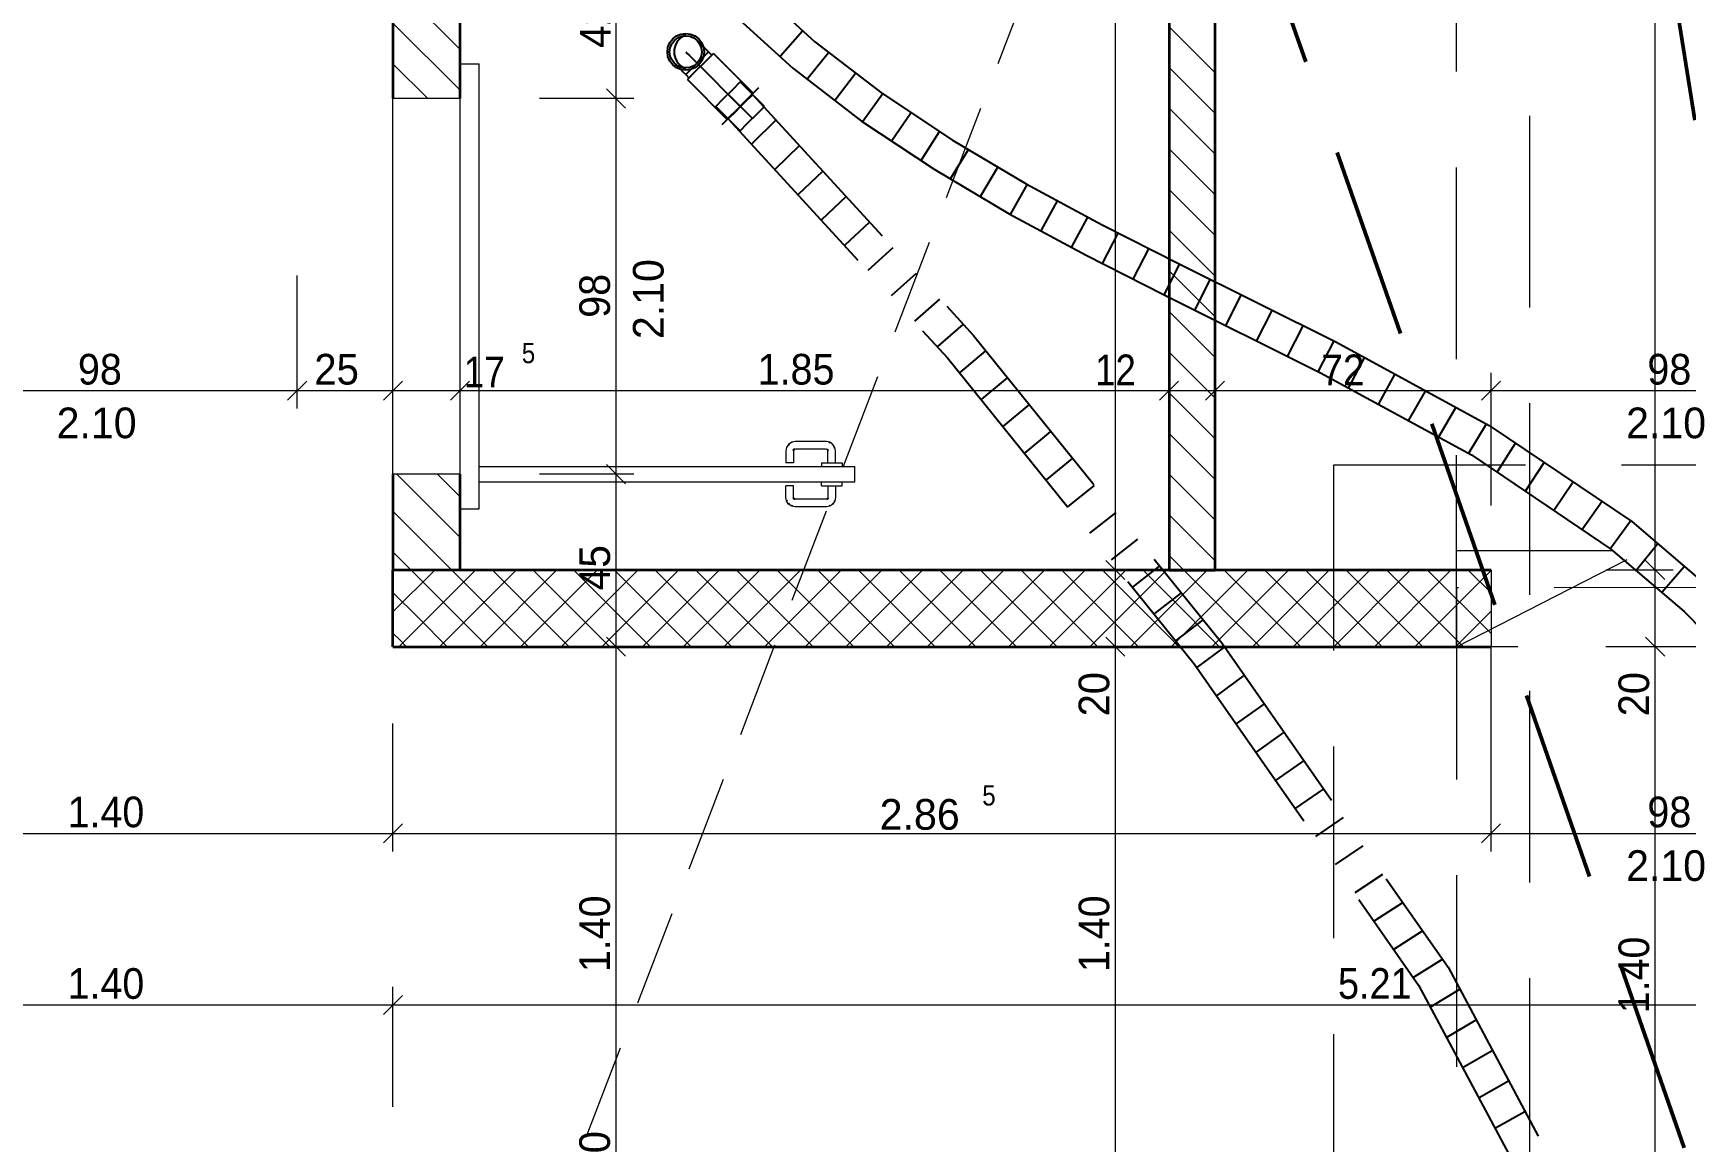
# Model space of a CAD drawing. Header units: millimetres. Extents: x -3497 to 2618, y -1809 to 2456.
# Drawn here: x -2502 to -2070.8, y 1509.8 to 1799 of the extents above; entities that cross this region are included whole.
import ezdxf
from ezdxf.enums import TextEntityAlignment as Align

# ---------------------------------------------------------------- set-up
doc = ezdxf.new("R2010")
doc.units = ezdxf.units.MM
doc.header["$LTSCALE"] = 100
for name, pattern in [('DASHED', [0.75, 0.5, -0.25]), ('HIDDEN', [0.375, 0.25, -0.125]), ('HIDDENX2', [0.75, 0.5, -0.25])]:
    doc.linetypes.add(name, pattern=pattern)
for name, color, linetype, true_color in [('10-0.05 Solid', 1, 'Continuous', 0xff0000), ('10-0.13 Solid', 7, 'Continuous', 0x000000), ('10-0.18 Solid', 9, 'Continuous', 0x808080), ('10-0.18 Strichlinie', 7, 'Continuous', 0x00c0ff), ('20-(100) Aussenwände', 7, 'Continuous', 0xc0c0c0), ('20-Beton', 9, 'Continuous', 0x808080), ('30-Text', 7, 'Continuous', 0xff8000), ('30-Text 6', 3, 'Continuous', 0x00ff00), ('50-Sanitärapparate', 6, 'Continuous', 0xff00ff), ('50-Türen&Fenster', 9, 'Continuous', 0x808080)]:
    doc.layers.add(name, color=color, linetype=linetype, true_color=true_color)
doc.styles.add('Arial', font='arial.ttf')

# ---------------------------------------------------------------- blocks, each defined once
blk = doc.blocks.new('*X437')
at = {"layer": '10-0.05 Solid', "color": 18, "linetype": 'Continuous', "lineweight": 13, "true_color": 0x000000}
for p, q in [((-2405.16, 2127.48), (-2390.63, 2112.95)), ((-2394.55, 2127.48), (-2390.63, 2123.55)), ((-2408.13, 2119.84), (-2390.63, 2102.34)), ((-2408.13, 2109.23), (-2390.63, 2091.73)), ((-2408.13, 2098.63), (-2390.63, 2081.13)), ((-2408.13, 2088.02), (-2390.63, 2070.52)), ((-2408.13, 2077.41), (-2390.63, 2059.91)), ((-2408.13, 2066.81), (-2390.63, 2049.31)), ((-2408.13, 2056.2), (-2390.63, 2038.7)), ((-2408.13, 2045.59), (-2390.63, 2028.09)), ((-2408.13, 2034.99), (-2390.63, 2017.49)), ((-2408.13, 2024.38), (-2390.63, 2006.88)), ((-2408.13, 2013.77), (-2390.63, 1996.27)), ((-2408.13, 2003.17), (-2390.63, 1985.67)), ((-2408.13, 1992.56), (-2390.63, 1975.06)), ((-2408.13, 1981.95), (-2390.63, 1964.45)), ((-2408.13, 1971.35), (-2390.63, 1953.85)), ((-2408.13, 1960.74), (-2390.63, 1943.24)), ((-2408.13, 1950.13), (-2390.63, 1932.63)), ((-2408.13, 1939.53), (-2390.63, 1922.03)), ((-2408.13, 1928.92), (-2390.63, 1911.42)), ((-2408.13, 1918.31), (-2390.63, 1900.81)), ((-2408.13, 1907.71), (-2390.63, 1890.21)), ((-2408.13, 1897.1), (-2390.63, 1879.6)), ((-2408.13, 1886.5), (-2390.63, 1869)), ((-2408.13, 1875.89), (-2390.63, 1858.39)), ((-2408.13, 1865.28), (-2390.63, 1847.78)), ((-2408.13, 1854.68), (-2390.63, 1837.18)), ((-2408.13, 1844.07), (-2390.63, 1826.57)), ((-2408.13, 1833.46), (-2390.63, 1815.96)), ((-2408.13, 1822.86), (-2390.63, 1805.36)), ((-2408.13, 1812.25), (-2390.63, 1794.75)), ((-2408.13, 1801.64), (-2390.63, 1784.14)), ((-2408.13, 1791.04), (-2399.07, 1781.98))]:
    blk.add_line(p, q, dxfattribs=at)
blk = doc.blocks.new('*X438')
at = {"layer": '10-0.05 Solid', "color": 18, "linetype": 'Continuous', "lineweight": 13, "true_color": 0x000000}
for p, q in [((-2407.13, 1683.98), (-2390.63, 1667.47)), ((-2396.53, 1683.98), (-2390.63, 1678.08)), ((-2408.13, 1674.36), (-2392.74, 1658.98)), ((-2408.13, 1663.76), (-2403.35, 1658.98))]:
    blk.add_line(p, q, dxfattribs=at)
blk = doc.blocks.new('*X439')
at = {"layer": '10-0.05 Solid', "color": 18, "linetype": 'Continuous', "lineweight": 13, "true_color": 0x000000}
for p, q in [((-2205.63, 1800.67), (-2193.63, 1788.67)), ((-2205.63, 1790.06), (-2193.63, 1778.06)), ((-2205.63, 1779.45), (-2193.63, 1767.45)), ((-2205.63, 1768.85), (-2193.63, 1756.85)), ((-2205.63, 1758.24), (-2193.63, 1746.24)), ((-2205.63, 1747.63), (-2193.63, 1735.63)), ((-2205.63, 1737.03), (-2193.63, 1725.03)), ((-2205.63, 1726.42), (-2193.63, 1714.42)), ((-2205.63, 1715.81), (-2193.63, 1703.81)), ((-2205.63, 1705.21), (-2193.63, 1693.21)), ((-2205.63, 1694.6), (-2193.63, 1682.6)), ((-2205.63, 1684), (-2193.63, 1672)), ((-2205.63, 1673.39), (-2193.63, 1661.39)), ((-2205.63, 1662.78), (-2201.82, 1658.98))]:
    blk.add_line(p, q, dxfattribs=at)
blk = doc.blocks.new('*X467')
at = {"layer": '10-0.05 Solid', "color": 18, "linetype": 'Continuous', "lineweight": 13, "true_color": 0x000000}
for p, q in [((-2408.13, 1648.09), (-2397.24, 1658.98)), ((-2408.13, 1658.69), (-2407.84, 1658.98)), ((-2396.56, 1652.19), (-2403.35, 1658.98)), ((-2391.61, 1657.85), (-2392.74, 1658.98)), ((-2401.51, 1646.54), (-2408.13, 1653.15)), ((-2406.46, 1640.88), (-2408.13, 1642.54))]:
    blk.add_line(p, q, dxfattribs=at)
blk = doc.blocks.new('*X468')
at = {"layer": '10-0.05 Solid', "color": 18, "linetype": 'Continuous', "lineweight": 13, "true_color": 0x000000}
for p, q in [((-2406.63, 1638.98), (-2386.63, 1658.98)), ((-2396.02, 1638.98), (-2376.02, 1658.98)), ((-2372.74, 1638.98), (-2391.61, 1657.85)), ((-2385.42, 1638.98), (-2365.42, 1658.98)), ((-2362.13, 1638.98), (-2382.13, 1658.98)), ((-2374.81, 1638.98), (-2354.81, 1658.98)), ((-2351.53, 1638.98), (-2371.53, 1658.98)), ((-2364.21, 1638.98), (-2344.21, 1658.98)), ((-2340.92, 1638.98), (-2360.92, 1658.98)), ((-2353.6, 1638.98), (-2333.6, 1658.98)), ((-2330.32, 1638.98), (-2350.32, 1658.98)), ((-2342.99, 1638.98), (-2322.99, 1658.98)), ((-2319.71, 1638.98), (-2339.71, 1658.98)), ((-2332.39, 1638.98), (-2312.39, 1658.98)), ((-2309.1, 1638.98), (-2329.1, 1658.98)), ((-2321.78, 1638.98), (-2301.78, 1658.98)), ((-2298.5, 1638.98), (-2318.5, 1658.98)), ((-2311.17, 1638.98), (-2291.17, 1658.98)), ((-2287.89, 1638.98), (-2307.89, 1658.98)), ((-2300.57, 1638.98), (-2280.57, 1658.98)), ((-2277.28, 1638.98), (-2297.28, 1658.98)), ((-2289.96, 1638.98), (-2269.96, 1658.98)), ((-2266.68, 1638.98), (-2286.68, 1658.98)), ((-2279.35, 1638.98), (-2259.35, 1658.98)), ((-2256.07, 1638.98), (-2276.07, 1658.98)), ((-2268.75, 1638.98), (-2248.75, 1658.98)), ((-2245.46, 1638.98), (-2265.46, 1658.98)), ((-2258.14, 1638.98), (-2238.14, 1658.98)), ((-2234.86, 1638.98), (-2254.86, 1658.98)), ((-2247.53, 1638.98), (-2227.53, 1658.98)), ((-2224.25, 1638.98), (-2244.25, 1658.98)), ((-2236.93, 1638.98), (-2216.93, 1658.98)), ((-2213.64, 1638.98), (-2233.64, 1658.98)), ((-2226.32, 1638.98), (-2206.32, 1658.98)), ((-2205.63, 1641.57), (-2223.04, 1658.98)), ((-2205.63, 1652.18), (-2212.43, 1658.98)), ((-2383.35, 1638.98), (-2396.56, 1652.19)), ((-2215.71, 1638.98), (-2205.63, 1649.06)), ((-2393.95, 1638.98), (-2401.51, 1646.54)), ((-2404.56, 1638.98), (-2406.46, 1640.88))]:
    blk.add_line(p, q, dxfattribs=at)
blk = doc.blocks.new('*X531')
at = {"layer": '10-0.05 Solid', "color": 18, "linetype": 'Continuous', "lineweight": 13, "true_color": 0x000000}
for p, q in [((-2205.63, 1649.06), (-2195.71, 1658.98)), ((-2205.11, 1638.98), (-2185.11, 1658.98)), ((-2181.82, 1638.98), (-2201.82, 1658.98)), ((-2194.5, 1638.98), (-2174.5, 1658.98)), ((-2171.22, 1638.98), (-2191.22, 1658.98)), ((-2183.89, 1638.98), (-2163.89, 1658.98)), ((-2160.61, 1638.98), (-2180.61, 1658.98)), ((-2173.29, 1638.98), (-2153.29, 1658.98)), ((-2150, 1638.98), (-2170, 1658.98)), ((-2162.68, 1638.98), (-2142.68, 1658.98)), ((-2139.4, 1638.98), (-2159.4, 1658.98)), ((-2152.07, 1638.98), (-2132.07, 1658.98)), ((-2128.79, 1638.98), (-2148.79, 1658.98)), ((-2141.47, 1638.98), (-2121.63, 1658.82)), ((-2121.63, 1642.42), (-2138.18, 1658.98)), ((-2121.63, 1653.03), (-2127.58, 1658.98)), ((-2192.43, 1638.98), (-2205.63, 1652.18)), ((-2130.86, 1638.98), (-2121.63, 1648.21)), ((-2203.04, 1638.98), (-2205.63, 1641.57))]:
    blk.add_line(p, q, dxfattribs=at)
blk = doc.blocks.new('AnonymMegaMac_nNn0703')
at = {"layer": '20-Beton', "color": 8, "linetype": 'Continuous', "lineweight": 13, "true_color": 0x808080}
for p, q in [((-2531.13, 1701.09), (-2531.13, 1735.77)), ((-2433.13, 1701.09), (-2433.13, 1735.77)), ((-2528.63, 1708.27), (-2533.63, 1703.27)), ((-2430.63, 1708.27), (-2435.63, 1703.27)), ((-2531.13, 1705.77), (-2433.13, 1705.77))]:
    blk.add_line(p, q, dxfattribs=at)
at = {"layer": '20-Beton', "color": 8, "linetype": 'Continuous', "lineweight": 18, "true_color": 0x808080, "style": 'Arial'}
for s, width, p, p2 in [('98', 0.923325, (-2490.33, 1707.36), (-2478.87, 1707.36)), ('2.10', 0.960236, (-2495.88, 1693.36), (-2475.02, 1693.36))]:
    blk.add_text(s, height=8, dxfattribs=dict(at, width=width)).set_placement(p, p2, align=Align.FIT)
blk = doc.blocks.new('AnonymMegaMac_nNn0704')
at = {"layer": '20-Beton', "color": 8, "linetype": 'Continuous', "lineweight": 13, "true_color": 0x808080}
for p, q in [((-2433.13, 1701.09), (-2433.13, 1735.77)), ((-2408.13, 1701.09), (-2408.13, 1735.77)), ((-2430.63, 1708.27), (-2435.63, 1703.27)), ((-2405.63, 1708.27), (-2410.63, 1703.27)), ((-2433.13, 1705.77), (-2408.13, 1705.77))]:
    blk.add_line(p, q, dxfattribs=at)
at = {"layer": '20-Beton', "color": 8, "linetype": 'Continuous', "lineweight": 18, "true_color": 0x808080, "style": 'Arial', "width": 0.9375}
blk.add_text('25', height=8, dxfattribs=at).set_placement((-2428.66, 1707.36), (-2417.02, 1707.36), align=Align.FIT)
blk = doc.blocks.new('AnonymMegaMac_nNn0705')
at = {"layer": '20-Beton', "color": 8, "linetype": 'Continuous', "lineweight": 13, "true_color": 0x808080}
for p, q in [((-2408.13, 1701.09), (-2408.13, 1735.77)), ((-2390.63, 1701.09), (-2390.63, 1735.77)), ((-2405.63, 1708.27), (-2410.63, 1703.27)), ((-2388.13, 1708.27), (-2393.13, 1703.27)), ((-2408.13, 1705.77), (-2390.63, 1705.77))]:
    blk.add_line(p, q, dxfattribs=at)
blk = doc.blocks.new('AnonymMegaMac_nNn0706')
at = {"layer": '20-Beton', "color": 8, "linetype": 'Continuous', "lineweight": 13, "true_color": 0x808080}
for p, q in [((-2390.63, 1701.09), (-2390.63, 1735.77)), ((-2205.63, 1701.09), (-2205.63, 1735.77)), ((-2388.13, 1708.27), (-2393.13, 1703.27)), ((-2203.13, 1708.27), (-2208.13, 1703.27)), ((-2390.63, 1705.77), (-2205.63, 1705.77))]:
    blk.add_line(p, q, dxfattribs=at)
at = {"layer": '20-Beton', "color": 8, "linetype": 'Continuous', "lineweight": 18, "true_color": 0x808080, "style": 'Arial'}
for s, height, width, p, p2 in [('5', 5.28, 0.853093, (-2374.51, 1712.93), (-2371.02, 1712.93)), ('17', 8, 0.860825, (-2389.65, 1706.63), (-2378.96, 1706.63)), ('1.85', 8, 0.923417, (-2312.99, 1707.36), (-2292.93, 1707.36)), ('12', 8, 0.854381, (-2224.9, 1707.19), (-2214.29, 1707.19))]:
    blk.add_text(s, height=height, dxfattribs=dict(at, width=width)).set_placement(p, p2, align=Align.FIT)
blk = doc.blocks.new('AnonymMegaMac_nNn0707')
at = {"layer": '20-Beton', "color": 8, "linetype": 'Continuous', "lineweight": 13, "true_color": 0x808080}
for p, q in [((-2205.63, 1701.09), (-2205.63, 1735.77)), ((-2193.63, 1701.09), (-2193.63, 1735.77)), ((-2203.13, 1708.27), (-2208.13, 1703.27)), ((-2191.13, 1708.27), (-2196.13, 1703.27)), ((-2205.63, 1705.77), (-2193.63, 1705.77))]:
    blk.add_line(p, q, dxfattribs=at)
blk = doc.blocks.new('AnonymMegaMac_nNn0708')
at = {"layer": '20-Beton', "color": 8, "linetype": 'Continuous', "lineweight": 13, "true_color": 0x808080}
for p, q in [((-2193.63, 1701.09), (-2193.63, 1735.77)), ((-2191.13, 1708.27), (-2196.13, 1703.27)), ((-2119.13, 1708.27), (-2124.13, 1703.27)), ((-2121.63, 1675.77), (-2121.63, 1710.46)), ((-2193.63, 1705.77), (-2121.63, 1705.77))]:
    blk.add_line(p, q, dxfattribs=at)
at = {"layer": '20-Beton', "color": 8, "linetype": 'Continuous', "lineweight": 18, "true_color": 0x808080, "style": 'Arial', "width": 0.909794}
blk.add_text('72', height=8, dxfattribs=at).set_placement((-2165.91, 1707.19), (-2154.62, 1707.19), align=Align.FIT)
blk = doc.blocks.new('AnonymMegaMac_nNn0709')
at = {"layer": '20-Beton', "color": 8, "linetype": 'Continuous', "lineweight": 13, "true_color": 0x808080}
for p, q in [((-2119.13, 1708.27), (-2124.13, 1703.27)), ((-2121.63, 1675.77), (-2121.63, 1710.46)), ((-2021.13, 1708.27), (-2026.13, 1703.27)), ((-2023.63, 1675.77), (-2023.63, 1710.46)), ((-2121.63, 1705.77), (-2023.63, 1705.77))]:
    blk.add_line(p, q, dxfattribs=at)
at = {"layer": '20-Beton', "color": 8, "linetype": 'Continuous', "lineweight": 18, "true_color": 0x808080, "style": 'Arial'}
for s, width, p, p2 in [('98', 0.923325, (-2080.83, 1707.36), (-2069.37, 1707.36)), ('15', 0.865979, (-2042.9, 1707.36), (-2032.15, 1707.36)), ('2.10', 0.960236, (-2086.38, 1693.36), (-2065.52, 1693.36))]:
    blk.add_text(s, height=8, dxfattribs=dict(at, width=width)).set_placement(p, p2, align=Align.FIT)
blk = doc.blocks.new('AnonymMegaMac_nNn0802')
at = {"layer": '20-Beton', "color": 8, "linetype": 'Continuous', "lineweight": 13, "true_color": 0x808080}
for p, q in [((-2345.24, 1638.98), (-2369.92, 1638.98)), ((-2352.42, 1641.48), (-2347.42, 1636.48)), ((-2349.92, 1498.98), (-2349.92, 1638.98)), ((-2352.42, 1501.48), (-2347.42, 1496.48)), ((-2345.24, 1498.98), (-2369.92, 1498.98))]:
    blk.add_line(p, q, dxfattribs=at)
at = {"layer": '20-Beton', "color": 8, "linetype": 'Continuous', "lineweight": 18, "true_color": 0x808080, "style": 'Arial'}
for s, width, p, p2 in [('1.40', 0.919367, (-2351.51, 1554.11), (-2351.51, 1574.09)), ('20', 0.930412, (-2351.51, 1501.07), (-2351.51, 1512.62))]:
    blk.add_text(s, height=8, rotation=90, dxfattribs=dict(at, width=width)).set_placement(p, p2, align=Align.FIT)
blk = doc.blocks.new('AnonymMegaMac_nNn0803')
at = {"layer": '20-Beton', "color": 8, "linetype": 'Continuous', "lineweight": 13, "true_color": 0x808080}
for p, q in [((-2352.42, 1686.48), (-2347.42, 1681.48)), ((-2345.24, 1683.98), (-2369.92, 1683.98)), ((-2349.92, 1638.98), (-2349.92, 1683.98)), ((-2345.24, 1638.98), (-2369.92, 1638.98)), ((-2352.42, 1641.48), (-2347.42, 1636.48))]:
    blk.add_line(p, q, dxfattribs=at)
at = {"layer": '20-Beton', "color": 8, "linetype": 'Continuous', "lineweight": 18, "true_color": 0x808080, "style": 'Arial', "width": 0.95232}
blk.add_text('45', height=8, rotation=90, dxfattribs=at).set_placement((-2351.49, 1653.67), (-2351.49, 1665.49), align=Align.FIT)
blk = doc.blocks.new('AnonymMegaMac_nNn0804')
at = {"layer": '20-Beton', "color": 8, "linetype": 'Continuous', "lineweight": 13, "true_color": 0x808080}
for p, q in [((-2345.24, 1781.98), (-2369.92, 1781.98)), ((-2352.42, 1784.48), (-2347.42, 1779.48)), ((-2349.92, 1683.98), (-2349.92, 1781.98)), ((-2352.42, 1686.48), (-2347.42, 1681.48)), ((-2345.24, 1683.98), (-2369.92, 1683.98))]:
    blk.add_line(p, q, dxfattribs=at)
at = {"layer": '20-Beton', "color": 8, "linetype": 'Continuous', "lineweight": 18, "true_color": 0x808080, "style": 'Arial'}
for s, width, p, p2 in [('2.10', 0.960236, (-2337.51, 1719.22), (-2337.51, 1740.08)), ('98', 0.923325, (-2351.51, 1724.77), (-2351.51, 1736.23))]:
    blk.add_text(s, height=8, rotation=90, dxfattribs=dict(at, width=width)).set_placement(p, p2, align=Align.FIT)
blk = doc.blocks.new('AnonymMegaMac_nNn0805')
at = {"layer": '20-Beton', "color": 8, "linetype": 'Continuous', "lineweight": 13, "true_color": 0x808080}
for p, q in [((-2352.42, 1826.46), (-2347.42, 1821.46)), ((-2345.24, 1823.96), (-2369.92, 1823.96)), ((-2349.92, 1781.98), (-2349.92, 1823.96)), ((-2345.24, 1781.98), (-2369.92, 1781.98)), ((-2352.42, 1784.48), (-2347.42, 1779.48))]:
    blk.add_line(p, q, dxfattribs=at)
at = {"layer": '20-Beton', "color": 8, "linetype": 'Continuous', "lineweight": 18, "true_color": 0x808080, "style": 'Arial', "width": 0.940722}
blk.add_text('42', height=8, rotation=90, dxfattribs=at).set_placement((-2351.34, 1795.16), (-2351.34, 1806.84), align=Align.FIT)
blk = doc.blocks.new('AnonymMegaMac_nNn0981')
at = {"layer": '20-Beton', "color": 8, "linetype": 'Continuous', "lineweight": 13, "true_color": 0x808080}
blk.add_line((-2078.78, 1498.98), (-2078.78, 1638.98), dxfattribs=at)
blk = doc.blocks.new('AnonymMegaMac_nNn0982')
at = {"layer": '20-Beton', "color": 8, "linetype": 'Continuous', "lineweight": 13, "true_color": 0x808080}
for p, q in [((-2074.09, 1638.98), (-2091.63, 1638.98)), ((-2081.28, 1641.48), (-2076.28, 1636.48)), ((-2078.78, 1498.98), (-2078.78, 1638.98)), ((-2081.28, 1501.48), (-2076.28, 1496.48)), ((-2074.09, 1498.98), (-2083.47, 1498.98))]:
    blk.add_line(p, q, dxfattribs=at)
at = {"layer": '20-Beton', "color": 8, "linetype": 'Continuous', "lineweight": 18, "true_color": 0x808080, "style": 'Arial'}
for s, width, p, p2 in [('20', 0.930412, (-2080.37, 1620.81), (-2080.37, 1632.36)), ('1.40', 0.919367, (-2080.37, 1543.38), (-2080.37, 1563.35))]:
    blk.add_text(s, height=8, rotation=89.9982, dxfattribs=dict(at, width=width)).set_placement(p, p2, align=Align.FIT)
blk = doc.blocks.new('AnonymMegaMac_nNn0983')
at = {"layer": '20-Beton', "color": 8, "linetype": 'Continuous', "lineweight": 13, "true_color": 0x808080}
for p, q in [((-2078.78, 1658.98), (-2078.76, 2127.47)), ((-2081.28, 1661.48), (-2076.28, 1656.48)), ((-2074.09, 1658.98), (-2091.63, 1658.98)), ((-2078.78, 1638.98), (-2078.78, 1658.98)), ((-2074.09, 1638.98), (-2091.63, 1638.98)), ((-2081.28, 1641.48), (-2076.28, 1636.48)), ((-2078.78, 1498.98), (-2078.78, 1638.98))]:
    blk.add_line(p, q, dxfattribs=at)
blk = doc.blocks.new('AnonymMegaMac_nNn0984')
at = {"layer": '20-Beton', "color": 8, "linetype": 'Continuous', "lineweight": 13, "true_color": 0x808080}
for p, q in [((-2078.78, 1658.98), (-2078.76, 2127.47)), ((-2081.28, 1661.48), (-2076.28, 1656.48))]:
    blk.add_line(p, q, dxfattribs=at)
blk = doc.blocks.new('AnonymMegaMac_nNn01081')
at = {"layer": '20-Beton', "color": 8, "linetype": 'Continuous', "lineweight": 13, "true_color": 0x808080}
for p, q in [((-2408.13, 1585.6), (-2408.13, 1618.98)), ((-2548.13, 1585.6), (-2548.13, 1615.48)), ((-2545.63, 1592.79), (-2550.63, 1587.79)), ((-2405.63, 1592.79), (-2410.63, 1587.79)), ((-2548.13, 1590.29), (-2408.13, 1590.29))]:
    blk.add_line(p, q, dxfattribs=at)
at = {"layer": '20-Beton', "color": 8, "linetype": 'Continuous', "lineweight": 18, "true_color": 0x808080, "style": 'Arial', "width": 0.919367}
blk.add_text('1.40', height=8, dxfattribs=at).set_placement((-2493, 1591.88), (-2473.02, 1591.88), align=Align.FIT)
blk = doc.blocks.new('AnonymMegaMac_nNn01082')
at = {"layer": '20-Beton', "color": 8, "linetype": 'Continuous', "lineweight": 13, "true_color": 0x808080}
for p, q in [((-2121.63, 1585.6), (-2121.63, 1638.98)), ((-2408.13, 1585.6), (-2408.13, 1618.98)), ((-2405.63, 1592.79), (-2410.63, 1587.79)), ((-2119.13, 1592.79), (-2124.13, 1587.79)), ((-2408.13, 1590.29), (-2121.63, 1590.29))]:
    blk.add_line(p, q, dxfattribs=at)
at = {"layer": '20-Beton', "color": 8, "linetype": 'Continuous', "lineweight": 18, "true_color": 0x808080, "style": 'Arial'}
for s, height, width, p, p2 in [('5', 5.28, 0.853093, (-2254.37, 1597.56), (-2250.88, 1597.56)), ('2.86', 8, 0.961708, (-2281.15, 1591.25), (-2260.25, 1591.25))]:
    blk.add_text(s, height=height, dxfattribs=dict(at, width=width)).set_placement(p, p2, align=Align.FIT)
blk = doc.blocks.new('AnonymMegaMac_nNn01083')
at = {"layer": '20-Beton', "color": 8, "linetype": 'Continuous', "lineweight": 13, "true_color": 0x808080}
for p, q in [((-2121.63, 1585.6), (-2121.63, 1638.98)), ((-2023.63, 1585.6), (-2023.63, 1638.98)), ((-2119.13, 1592.79), (-2124.13, 1587.79)), ((-2021.13, 1592.79), (-2026.13, 1587.79)), ((-2121.63, 1590.29), (-2023.63, 1590.29))]:
    blk.add_line(p, q, dxfattribs=at)
at = {"layer": '20-Beton', "color": 8, "linetype": 'Continuous', "lineweight": 18, "true_color": 0x808080, "style": 'Arial'}
for s, width, p, p2 in [('98', 0.923325, (-2080.83, 1591.88), (-2069.37, 1591.88)), ('2.10', 0.960236, (-2086.38, 1577.88), (-2065.52, 1577.88))]:
    blk.add_text(s, height=8, dxfattribs=dict(at, width=width)).set_placement(p, p2, align=Align.FIT)
blk = doc.blocks.new('AnonymMegaMac_nNn01112')
at = {"layer": '20-Beton', "color": 8, "linetype": 'Continuous', "lineweight": 13, "true_color": 0x808080}
for p, q in [((-2548.13, 1540.86), (-2548.13, 1550.23)), ((-2408.13, 1518.98), (-2408.13, 1550.23)), ((-2545.63, 1548.04), (-2550.63, 1543.04)), ((-2548.13, 1545.54), (-2408.13, 1545.54)), ((-2405.63, 1548.04), (-2410.63, 1543.04))]:
    blk.add_line(p, q, dxfattribs=at)
at = {"layer": '20-Beton', "color": 8, "linetype": 'Continuous', "lineweight": 18, "true_color": 0x808080, "style": 'Arial', "width": 0.919367}
blk.add_text('1.40', height=8, dxfattribs=at).set_placement((-2493, 1547.13), (-2473.02, 1547.13), align=Align.FIT)
blk = doc.blocks.new('AnonymMegaMac_nNn01113')
at = {"layer": '20-Beton', "color": 8, "linetype": 'Continuous', "lineweight": 13, "true_color": 0x808080}
for p, q in [((-2408.13, 1518.98), (-2408.13, 1550.23)), ((-2405.63, 1548.04), (-2410.63, 1543.04)), ((-2408.13, 1545.54), (-1887.14, 1545.54))]:
    blk.add_line(p, q, dxfattribs=at)
at = {"layer": '20-Beton', "color": 8, "linetype": 'Continuous', "lineweight": 18, "true_color": 0x808080, "style": 'Arial', "width": 0.884389}
blk.add_text('5.21', height=8, dxfattribs=at).set_placement((-2161.56, 1547.13), (-2142.35, 1547.13), align=Align.FIT)
blk = doc.blocks.new('AnonymMegaMac_nNn01182')
at = {"layer": '20-Beton', "color": 8, "linetype": 'Continuous', "lineweight": 13, "true_color": 0x808080}
for p, q in [((-2214.95, 1638.98), (-2224.33, 1638.98)), ((-2222.14, 1641.48), (-2217.14, 1636.48)), ((-2219.64, 1498.98), (-2219.64, 1638.98)), ((-2222.14, 1501.48), (-2217.14, 1496.48)), ((-2214.95, 1498.98), (-2224.33, 1498.98))]:
    blk.add_line(p, q, dxfattribs=at)
at = {"layer": '20-Beton', "color": 8, "linetype": 'Continuous', "lineweight": 18, "true_color": 0x808080, "style": 'Arial'}
for s, width, p, p2 in [('20', 0.930412, (-2221.23, 1620.81), (-2221.23, 1632.36)), ('1.40', 0.919367, (-2221.23, 1554.11), (-2221.23, 1574.09))]:
    blk.add_text(s, height=8, rotation=90, dxfattribs=dict(at, width=width)).set_placement(p, p2, align=Align.FIT)
blk = doc.blocks.new('AnonymMegaMac_nNn01183')
at = {"layer": '20-Beton', "color": 8, "linetype": 'Continuous', "lineweight": 13, "true_color": 0x808080}
for p, q in [((-2222.14, 1661.48), (-2217.14, 1656.48)), ((-2214.95, 1658.98), (-2224.33, 1658.98)), ((-2219.64, 1638.98), (-2219.64, 1658.98)), ((-2214.95, 1638.98), (-2224.33, 1638.98)), ((-2222.14, 1641.48), (-2217.14, 1636.48))]:
    blk.add_line(p, q, dxfattribs=at)
blk = doc.blocks.new('AnonymMegaMac_nNn01184')
at = {"layer": '20-Beton', "color": 8, "linetype": 'Continuous', "lineweight": 13, "true_color": 0x808080}
for p, q in [((-2219.64, 1658.98), (-2219.64, 2127.48)), ((-2222.14, 1661.48), (-2217.14, 1656.48)), ((-2214.95, 1658.98), (-2224.33, 1658.98))]:
    blk.add_line(p, q, dxfattribs=at)

msp = doc.modelspace()

# ---------------------------------------------------------------- linework, layer by layer
at = {"layer": '10-0.13 Solid', "color": 18, "linetype": 'HIDDENX2', "lineweight": 13, "true_color": 0x000000}
for p, q in [((-2162.64, 1262.95), (-2162.61, 1686.43)), ((-2162.61, 1686.43), (-1787.13, 1686.43)), ((-1755.14, 1654.44), (-2130.65, 1654.37)), ((-2130.65, 1654.37), (-2130.65, 1230.96))]:
    msp.add_line(p, q, dxfattribs=at)
at = {"layer": '10-0.18 Solid', "color": 8, "linetype": 'Continuous', "lineweight": 35, "true_color": 0x808080}
msp.add_line((-2390.63, 1658.98), (-2408.13, 1658.98), dxfattribs=at)
msp.add_line((-2390.63, 1658.98), (-2408.13, 1658.98), dxfattribs=at)
at = {"layer": '10-0.18 Strichlinie', "color": 140, "linetype": 'DASHED', "lineweight": 25, "true_color": 0x00c0ff}
for p, q in [((-2314.28, 1811.58), (-2298.04, 1796.79)), ((-2320.64, 1805.22), (-2303.82, 1789.89)), ((-2334.14, 1798.3), (-2332.99, 1798.78)), ((-2332.99, 1798.78), (-2331.74, 1798.95)), ((-2332.82, 1797.99), (-2331.74, 1798.65)), ((-2331.74, 1798.95), (-2330.5, 1798.78)), ((-2330.5, 1798.78), (-2329.34, 1798.3)), ((-2301.3, 1799.57), (-2307.02, 1792.98)), ((-2336.54, 1794.15), (-2336.38, 1795.39)), ((-2336.38, 1792.9), (-2336.54, 1794.15)), ((-2336.38, 1795.39), (-2335.9, 1796.55)), ((-2335.94, 1794.15), (-2335.8, 1795.23)), ((-2335.8, 1793.06), (-2335.94, 1794.15)), ((-2335.9, 1796.55), (-2335.14, 1797.54)), ((-2335.8, 1795.23), (-2335.38, 1796.25)), ((-2335.38, 1796.25), (-2334.71, 1797.12)), ((-2335.14, 1797.54), (-2334.14, 1798.3)), ((-2334.71, 1797.12), (-2333.84, 1797.78)), ((-2334.63, 1794.77), (-2334.31, 1795.99)), ((-2334.63, 1793.52), (-2334.63, 1794.77)), ((-2334.31, 1795.99), (-2333.69, 1797.09)), ((-2333.84, 1797.78), (-2332.83, 1798.2)), ((-2333.69, 1797.09), (-2332.82, 1797.99)), ((-2332.83, 1798.2), (-2331.74, 1798.35)), ((-2331.74, 1798.35), (-2330.66, 1798.2)), ((-2331.74, 1794.15), (-2331.64, 1794.04)), ((-2330.66, 1798.2), (-2329.64, 1797.78)), ((-2329.64, 1797.78), (-2328.77, 1797.12)), ((-2329.34, 1798.3), (-2328.35, 1797.54)), ((-2328.77, 1797.12), (-2328.67, 1797.01)), ((-2328.77, 1797.12), (-2328.11, 1796.25)), ((-2328.67, 1797.01), (-2328.38, 1796.72)), ((-2328.38, 1796.72), (-2327.9, 1796.25)), ((-2328.35, 1797.54), (-2327.59, 1796.55)), ((-2328.11, 1796.25), (-2327.69, 1795.23)), ((-2327.9, 1796.25), (-2327.29, 1795.63)), ((-2327.69, 1795.23), (-2327.54, 1794.15)), ((-2327.54, 1794.15), (-2327.69, 1793.06)), ((-2327.59, 1796.55), (-2327.11, 1795.39)), ((-2325.8, 1794.15), (-2327.54, 1792.41)), ((-2327.29, 1795.63), (-2326.57, 1794.91)), ((-2327.11, 1795.39), (-2326.94, 1794.15)), ((-2326.94, 1794.15), (-2327.11, 1792.9)), ((-2326.57, 1794.91), (-2325.8, 1794.15)), ((-2324.96, 1793.3), (-2325.8, 1794.15)), ((-2298.04, 1796.79), (-2280.61, 1783.38)), ((-2335.9, 1791.75), (-2336.38, 1792.9)), ((-2335.14, 1790.75), (-2335.9, 1791.75)), ((-2335.38, 1792.05), (-2335.8, 1793.06)), ((-2334.71, 1791.18), (-2335.38, 1792.05)), ((-2334.14, 1789.99), (-2335.14, 1790.75)), ((-2334.71, 1791.18), (-2334.61, 1791.07)), ((-2333.84, 1790.51), (-2334.71, 1791.18)), ((-2334.31, 1792.3), (-2334.63, 1793.52)), ((-2334.61, 1791.07), (-2334.32, 1790.78)), ((-2334.32, 1790.78), (-2333.84, 1790.31)), ((-2333.69, 1791.2), (-2334.31, 1792.3)), ((-2332.99, 1789.51), (-2334.14, 1789.99)), ((-2332.83, 1790.09), (-2333.84, 1790.51)), ((-2333.84, 1790.31), (-2333.23, 1789.69)), ((-2332.82, 1790.3), (-2333.69, 1791.2)), ((-2331.74, 1789.95), (-2332.83, 1790.09)), ((-2331.74, 1789.65), (-2332.82, 1790.3)), ((-2330.66, 1790.09), (-2331.74, 1789.95)), ((-2330, 1789.95), (-2331.74, 1788.21)), ((-2331.64, 1794.04), (-2331.35, 1793.75)), ((-2331.35, 1793.75), (-2330.87, 1793.28)), ((-2330.87, 1793.28), (-2330.26, 1792.66)), ((-2329.64, 1790.51), (-2330.66, 1790.09)), ((-2329.34, 1789.99), (-2330.5, 1789.51)), ((-2330.26, 1792.66), (-2329.54, 1791.94)), ((-2327.54, 1792.41), (-2330, 1789.95)), ((-2328.77, 1791.18), (-2329.64, 1790.51)), ((-2329.54, 1791.94), (-2328.77, 1791.18)), ((-2328.35, 1790.75), (-2329.34, 1789.99)), ((-2329.33, 1788.92), (-2326.52, 1791.73)), ((-2326.7, 1791.56), (-2329.16, 1789.1)), ((-2328.11, 1792.05), (-2328.77, 1791.18)), ((-2328.77, 1791.18), (-2317.53, 1779.93)), ((-2327.59, 1791.75), (-2328.35, 1790.75)), ((-2327.69, 1793.06), (-2328.11, 1792.05)), ((-2327.11, 1792.9), (-2327.59, 1791.75)), ((-2324.96, 1793.3), (-2326.7, 1791.56)), ((-2326.52, 1791.73), (-2324.53, 1793.72)), ((-2314.14, 1783.33), (-2324.53, 1793.72)), ((-2303.82, 1789.89), (-2285.85, 1776.07)), ((-2294.51, 1793.9), (-2300, 1787.12)), ((-2333.23, 1789.69), (-2332.51, 1788.97)), ((-2331.74, 1789.35), (-2332.99, 1789.51)), ((-2332.51, 1788.97), (-2331.74, 1788.21)), ((-2330.5, 1789.51), (-2331.74, 1789.35)), ((-2331.74, 1788.21), (-2330.9, 1787.36)), ((-2331.32, 1786.93), (-2329.33, 1788.92)), ((-2331.32, 1786.93), (-2320.93, 1776.54)), ((-2329.16, 1789.1), (-2330.9, 1787.36)), ((-2319.39, 1784.43), (-2317.53, 1786.3)), ((-2311.17, 1779.93), (-2317.53, 1786.3)), ((-2287.48, 1788.5), (-2292.76, 1781.55)), ((-2323.89, 1779.93), (-2322.03, 1781.8)), ((-2312.72, 1784.74), (-2322.34, 1775.12)), ((-2322.03, 1781.8), (-2319.39, 1784.43)), ((-2314.35, 1776.75), (-2320.71, 1783.12)), ((-2318.94, 1778.53), (-2316.13, 1781.34)), ((-2317.46, 1779.86), (-2315.87, 1781.45)), ((-2315.94, 1781.52), (-2316.71, 1780.76)), ((-2316.13, 1781.34), (-2314.14, 1783.33)), ((-2315.28, 1782.18), (-2315.94, 1781.52)), ((-2315.87, 1781.45), (-2314.7, 1782.62)), ((-2314.78, 1782.69), (-2315.28, 1782.18)), ((-2314.46, 1783.01), (-2314.78, 1782.69)), ((-2314.7, 1782.62), (-2314.28, 1783.04)), ((-2314.35, 1783.12), (-2314.46, 1783.01)), ((-2314.28, 1783.04), (-2256.64, 1720.19)), ((-2280.44, 1783.11), (-2285.51, 1776)), ((-2280.61, 1783.38), (-2262.17, 1771.12)), ((-2323.89, 1779.93), (-2317.53, 1773.57)), ((-2320.93, 1776.54), (-2318.94, 1778.53)), ((-2320.6, 1776.86), (-2320.71, 1776.75)), ((-2320.22, 1777.11), (-2320.64, 1776.68)), ((-2320.29, 1777.18), (-2320.6, 1776.86)), ((-2319.78, 1777.68), (-2320.29, 1777.18)), ((-2319.05, 1778.27), (-2320.22, 1777.11)), ((-2319.12, 1778.34), (-2319.78, 1777.68)), ((-2318.35, 1779.11), (-2319.12, 1778.34)), ((-2317.46, 1779.86), (-2319.05, 1778.27)), ((-2317.53, 1779.93), (-2318.35, 1779.11)), ((-2316.71, 1780.76), (-2317.53, 1779.93)), ((-2315.67, 1775.43), (-2313.03, 1778.07)), ((-2313.03, 1778.07), (-2311.17, 1779.93)), ((-2273.03, 1778.18), (-2277.93, 1770.96)), ((-2320.64, 1776.68), (-2263.46, 1714.32)), ((-2317.53, 1773.57), (-2315.67, 1775.43)), ((-2308.27, 1776.29), (-2314.49, 1770.17)), ((-2285.85, 1776.07), (-2266.95, 1763.5)), ((-2265.62, 1773.26), (-2270.34, 1765.92)), ((-2302.16, 1769.63), (-2308.43, 1763.56)), ((-2258.07, 1768.55), (-2262.63, 1761.11)), ((-2262.17, 1771.12), (-2242.92, 1759.76)), ((-2250.39, 1764.01), (-2254.81, 1756.49)), ((-2296.05, 1762.97), (-2302.37, 1756.95)), ((-2266.95, 1763.5), (-2247.34, 1751.93)), ((-2242.92, 1759.76), (-2223.07, 1749.05)), ((-2289.94, 1756.31), (-2296.32, 1750.35)), ((-2242.7, 1759.49), (-2246.99, 1751.89)), ((-2247.34, 1751.93), (-2227.24, 1741.09)), ((-2234.82, 1755.24), (-2239.02, 1747.59)), ((-2226.95, 1751), (-2231.05, 1743.29)), ((-2283.84, 1749.65), (-2290.26, 1743.74)), ((-2223.07, 1749.05), (-2202.83, 1738.76)), ((-2219.01, 1746.85), (-2223.04, 1739.1)), ((-2277.73, 1742.99), (-2284.2, 1737.13)), ((-2211.02, 1742.78), (-2214.99, 1735)), ((-2227.24, 1741.09), (-2206.87, 1730.73)), ((-2203.02, 1738.71), (-2206.94, 1730.91)), ((-2202.83, 1738.76), (-2161.97, 1718.41)), ((-2271.62, 1736.33), (-2278.14, 1730.52)), ((-2194.96, 1734.69), (-2198.89, 1726.9)), ((-2265.52, 1729.67), (-2272.08, 1723.92)), ((-2206.87, 1730.73), (-2166.13, 1710.43)), ((-2186.89, 1730.68), (-2190.85, 1722.9)), ((-2178.82, 1726.66), (-2182.81, 1718.89)), ((-2259.41, 1723.01), (-2266.03, 1717.31)), ((-2170.76, 1722.64), (-2174.76, 1714.88)), ((-2256.64, 1720.19), (-2191.89, 1639.96)), ((-2162.69, 1718.62), (-2166.72, 1710.87)), ((-2161.97, 1718.41), (-2122.08, 1696.7)), ((-2263.46, 1714.32), (-2199.08, 1634.55)), ((-2253.55, 1716.15), (-2260.2, 1710.49)), ((-2154.72, 1714.31), (-2158.85, 1706.62)), ((-2247.88, 1709.12), (-2254.57, 1703.51)), ((-2166.13, 1710.43), (-2126.75, 1689.01)), ((-2146.77, 1709.98), (-2150.99, 1702.35)), ((-2138.81, 1705.66), (-2143.14, 1698.07)), ((-2242.22, 1702.1), (-2248.93, 1696.52)), ((-2130.86, 1701.33), (-2135.28, 1693.8)), ((-2236.55, 1695.08), (-2243.29, 1689.54)), ((-2122.9, 1697), (-2127.42, 1689.53)), ((-2122.08, 1696.7), (-2084.91, 1671.63)), ((-2115.34, 1691.99), (-2119.99, 1684.6)), ((-2230.88, 1688.06), (-2237.66, 1682.55)), ((-2126.75, 1689.01), (-2090.36, 1664.46)), ((-2107.81, 1686.92), (-2112.59, 1679.61)), ((-2225.21, 1681.03), (-2232.02, 1675.57)), ((-2100.28, 1681.84), (-2105.19, 1674.63)), ((-2219.54, 1674.01), (-2226.38, 1668.58)), ((-2092.75, 1676.76), (-2097.8, 1669.64)), ((-2085.23, 1671.69), (-2090.4, 1664.65)), ((-2084.91, 1671.63), (-2065.09, 1654.72)), ((-2213.88, 1666.99), (-2220.74, 1661.6)), ((-2078.23, 1665.76), (-2083.68, 1658.94)), ((-2090.36, 1664.46), (-2071.22, 1648.13)), ((-2208.21, 1659.97), (-2215.11, 1654.61)), ((-2071.25, 1659.8), (-2076.97, 1653.21)), ((-2202.54, 1652.94), (-2209.47, 1647.63)), ((-2071.22, 1648.13), (-2053.49, 1630.13)), ((-2196.88, 1645.92), (-2203.83, 1640.64)), ((-2191.28, 1638.85), (-2198.26, 1633.61)), ((-2191.89, 1639.96), (-2132.83, 1555.4)), ((-2199.08, 1634.55), (-2140.51, 1550.69)), ((-2186.1, 1631.44), (-2193.13, 1626.26)), ((-2180.93, 1624.03), (-2188, 1618.91)), ((-2175.76, 1616.63), (-2182.86, 1611.56)), ((-2170.58, 1609.22), (-2177.73, 1604.2)), ((-2165.41, 1601.81), (-2172.6, 1596.85)), ((-2160.24, 1594.41), (-2167.46, 1589.5)), ((-2155.07, 1587), (-2162.33, 1582.15)), ((-2149.9, 1579.59), (-2157.19, 1574.8)), ((-2144.72, 1572.19), (-2152.06, 1567.45)), ((-2139.55, 1564.78), (-2146.92, 1560.1)), ((-2134.38, 1557.37), (-2141.79, 1552.75)), ((-2132.83, 1555.4), (-2092.39, 1479.58)), ((-2140.51, 1550.69), (-2100.67, 1476)), ((-2129.87, 1549.55), (-2137.32, 1545)), ((-2125.61, 1541.57), (-2133.11, 1537.1)), ((-2121.35, 1533.59), (-2128.9, 1529.2)), ((-2117.09, 1525.61), (-2124.69, 1521.3)), ((-2112.84, 1517.63), (-2120.47, 1513.4))]:
    msp.add_line(p, q, dxfattribs=at)
at = {"layer": '20-(100) Aussenwände', "color": 8, "linetype": 'Continuous', "lineweight": 13, "true_color": 0x808080}
for p, q in [((-2390.63, 1790.98), (-2387.63, 1790.98)), ((-2387.63, 1790.98), (-2385.63, 1790.98)), ((-2385.63, 1674.98), (-2385.63, 1790.98)), ((-2408.13, 1683.98), (-2408.13, 1781.98)), ((-2390.63, 1683.98), (-2390.63, 1781.98)), ((-2305.46, 1690.94), (-2305.63, 1690.08)), ((-2304.91, 1691.76), (-2305.46, 1690.94)), ((-2305.18, 1690.83), (-2305.46, 1690.94)), ((-2304.09, 1692.3), (-2304.91, 1691.76)), ((-2304.7, 1691.55), (-2304.91, 1691.76)), ((-2303.23, 1692.48), (-2304.09, 1692.3)), ((-2303.98, 1692.03), (-2304.09, 1692.3)), ((-2303.31, 1690.42), (-2303.43, 1690.7)), ((-2295.03, 1692.48), (-2303.23, 1692.48)), ((-2294.16, 1692.3), (-2295.03, 1692.48)), ((-2294.94, 1690.42), (-2294.83, 1690.7)), ((-2294.28, 1692.03), (-2294.16, 1692.3)), ((-2293.35, 1691.76), (-2294.16, 1692.3)), ((-2293.56, 1691.55), (-2293.35, 1691.76)), ((-2292.8, 1690.94), (-2293.35, 1691.76)), ((-2293.08, 1690.83), (-2292.8, 1690.94)), ((-2292.63, 1690.08), (-2292.8, 1690.94)), ((-2305.63, 1690.08), (-2305.63, 1686.98)), ((-2305.33, 1686.98), (-2305.63, 1686.98)), ((-2304.63, 1686.98), (-2305.33, 1686.98)), ((-2303.92, 1686.98), (-2304.63, 1686.98)), ((-2303.63, 1686.98), (-2303.92, 1686.98)), ((-2303.57, 1690.16), (-2303.85, 1690.27)), ((-2303.47, 1690.32), (-2303.68, 1690.53)), ((-2303.57, 1690.16), (-2303.63, 1689.88)), ((-2303.63, 1689.88), (-2303.63, 1686.98)), ((-2303.47, 1690.32), (-2303.57, 1690.16)), ((-2303.31, 1690.42), (-2303.47, 1690.32)), ((-2303.03, 1690.48), (-2303.31, 1690.42)), ((-2295.23, 1690.48), (-2303.03, 1690.48)), ((-2296.33, 1686.98), (-2295.97, 1686.98)), ((-2296.33, 1686.98), (-2296.33, 1686.97)), ((-2296.33, 1686.97), (-2296.33, 1685.99)), ((-2295.97, 1686.98), (-2294.98, 1686.98)), ((-2294.94, 1690.42), (-2295.23, 1690.48)), ((-2294.98, 1686.98), (-2293.63, 1686.98)), ((-2294.79, 1690.32), (-2294.94, 1690.42)), ((-2294.79, 1690.32), (-2294.58, 1690.53)), ((-2294.68, 1690.16), (-2294.79, 1690.32)), ((-2294.68, 1690.16), (-2294.41, 1690.27)), ((-2294.63, 1689.88), (-2294.68, 1690.16)), ((-2294.63, 1686.98), (-2294.63, 1689.88)), ((-2293.63, 1686.98), (-2292.28, 1686.98)), ((-2292.63, 1686.98), (-2292.63, 1690.08)), ((-2292.28, 1686.98), (-2291.29, 1686.98)), ((-2291.29, 1686.98), (-2290.93, 1686.98)), ((-2290.93, 1686.98), (-2290.93, 1686.97)), ((-2290.93, 1686.97), (-2290.93, 1685.99)), ((-2385.63, 1685.98), (-2287.63, 1685.98)), ((-2385.63, 1681.98), (-2287.63, 1681.98)), ((-2296.33, 1685.99), (-2296.33, 1685.98)), ((-2296.33, 1681.97), (-2296.33, 1681.98)), ((-2296.33, 1680.99), (-2296.33, 1681.97)), ((-2290.93, 1685.99), (-2290.93, 1685.98)), ((-2290.93, 1681.97), (-2290.93, 1681.98)), ((-2290.93, 1680.99), (-2290.93, 1681.97)), ((-2287.63, 1681.98), (-2287.63, 1685.98)), ((-2305.33, 1680.98), (-2305.63, 1680.98)), ((-2305.63, 1677.88), (-2305.63, 1680.98)), ((-2305.46, 1677.01), (-2305.63, 1677.88)), ((-2304.63, 1680.98), (-2305.33, 1680.98)), ((-2303.92, 1680.98), (-2304.63, 1680.98)), ((-2303.63, 1680.98), (-2303.92, 1680.98)), ((-2303.57, 1677.79), (-2303.85, 1677.68)), ((-2303.47, 1677.64), (-2303.68, 1677.43)), ((-2303.63, 1678.08), (-2303.63, 1680.98)), ((-2303.57, 1677.79), (-2303.63, 1678.08)), ((-2303.47, 1677.64), (-2303.57, 1677.79)), ((-2303.31, 1677.53), (-2303.47, 1677.64)), ((-2296.33, 1680.98), (-2296.33, 1680.99)), ((-2296.33, 1680.98), (-2295.97, 1680.98)), ((-2295.97, 1680.98), (-2294.98, 1680.98)), ((-2294.98, 1680.98), (-2293.63, 1680.98)), ((-2294.79, 1677.64), (-2294.94, 1677.53)), ((-2294.68, 1677.79), (-2294.79, 1677.64)), ((-2294.79, 1677.64), (-2294.58, 1677.43)), ((-2294.63, 1678.08), (-2294.68, 1677.79)), ((-2294.68, 1677.79), (-2294.41, 1677.68)), ((-2294.63, 1680.98), (-2294.63, 1678.08)), ((-2293.63, 1680.98), (-2292.28, 1680.98)), ((-2292.63, 1677.88), (-2292.8, 1677.01)), ((-2292.63, 1680.98), (-2292.63, 1677.88)), ((-2292.28, 1680.98), (-2291.29, 1680.98)), ((-2291.29, 1680.98), (-2290.93, 1680.98)), ((-2290.93, 1680.98), (-2290.93, 1680.99)), ((-2390.63, 1674.98), (-2387.63, 1674.98)), ((-2387.63, 1674.98), (-2385.63, 1674.98)), ((-2305.18, 1677.13), (-2305.46, 1677.01)), ((-2304.91, 1676.2), (-2305.46, 1677.01)), ((-2304.7, 1676.41), (-2304.91, 1676.2)), ((-2304.09, 1675.65), (-2304.91, 1676.2)), ((-2303.98, 1675.92), (-2304.09, 1675.65)), ((-2303.23, 1675.48), (-2304.09, 1675.65)), ((-2303.31, 1677.53), (-2303.43, 1677.26)), ((-2303.03, 1677.48), (-2303.31, 1677.53)), ((-2295.03, 1675.48), (-2303.23, 1675.48)), ((-2295.23, 1677.48), (-2303.03, 1677.48)), ((-2294.94, 1677.53), (-2295.23, 1677.48)), ((-2294.16, 1675.65), (-2295.03, 1675.48)), ((-2294.94, 1677.53), (-2294.83, 1677.26)), ((-2294.28, 1675.92), (-2294.16, 1675.65)), ((-2293.35, 1676.2), (-2294.16, 1675.65)), ((-2293.56, 1676.41), (-2293.35, 1676.2)), ((-2292.8, 1677.01), (-2293.35, 1676.2)), ((-2293.08, 1677.13), (-2292.8, 1677.01)), ((-2130.63, 1661.98), (-2130.63, 1663.98)), ((-2130.63, 1658.98), (-2130.63, 1661.98))]:
    msp.add_line(p, q, dxfattribs=at)
at = {"layer": '20-(100) Aussenwände', "color": 18, "linetype": 'HIDDENX2', "lineweight": 13, "true_color": 0x000000}
msp.add_line((-2014.63, 1663.98), (-2130.63, 1663.98), dxfattribs=at)
at = {"layer": '30-Text', "color": 18, "linetype": 'HIDDENX2', "lineweight": 13, "true_color": 0x000000}
msp.add_line((-2130.64, 1638.98), (-1739.62, 1838.93), dxfattribs=at)
msp.add_lwpolyline([(-2130.64, 2152.48), (1117.37, 2152.48), (1117.37, 1638.98), (369.87, 1638.98), (369.87, 1838.88), (-116.13, 1838.88), (-116.13, 1638.98), (-1250.63, 1638.98), (-1250.63, 1838.93), (-1739.62, 1838.93), (-1739.62, 1638.98), (-2130.64, 1638.98)], close=True, dxfattribs=at)
at = {"layer": '30-Text 6', "color": 3, "linetype": 'HIDDENX2', "lineweight": 50, "true_color": 0x00ff00}
for p, q in [((-2285.19, 2122), (-2008.99, 1329.75)), ((-2123.19, 2122), (-1996.48, 1321.65))]:
    msp.add_line(p, q, dxfattribs=at)
at = {"layer": '50-Sanitärapparate', "color": 18, "linetype": 'HIDDEN', "lineweight": 13, "true_color": 0x000000}
msp.add_line((-2465.15, 1230.95), (-2111.63, 2152.48), dxfattribs=at)
at = {"layer": '50-Sanitärapparate', "color": 18, "linetype": 'HIDDENX2', "lineweight": 13, "true_color": 0x000000}
msp.add_lwpolyline([(-2991.63, 2152.48), (-2111.63, 2152.48), (-2111.63, 1215.45), (-2465.15, 1215.45), (-2465.15, 1230.95), (-2991.66, 1230.95)], close=True, dxfattribs=at)
at = {"layer": '50-Türen&Fenster', "color": 8, "linetype": 'Continuous', "lineweight": 13, "true_color": 0x808080}
for p, q in [((-2390.63, 1781.98), (-2408.13, 1781.98)), ((-2390.63, 1683.98), (-2408.13, 1683.98)), ((-2121.63, 1658.98), (-2121.63, 1638.98))]:
    msp.add_line(p, q, dxfattribs=at)
at = {"layer": '50-Türen&Fenster', "color": 8, "linetype": 'Continuous', "lineweight": 35, "true_color": 0x808080}
for points in [[(-2390.63, 1781.98), (-2390.63, 2127.48)], [(-2205.63, 2127.48), (-2205.63, 1658.98)], [(-2193.63, 1658.98), (-2193.63, 2127.48)], [(-2408.13, 1823.96), (-2408.13, 1781.98)], [(-2408.13, 1683.98), (-2408.13, 1658.98)], [(-2390.63, 1658.98), (-2390.63, 1683.98)], [(-2408.13, 1638.98), (-2408.13, 1658.98)], [(-2205.63, 1658.98), (-2390.63, 1658.98)], [(-2205.63, 1658.98), (-2193.63, 1658.98)], [(-2121.63, 1658.98), (-2205.63, 1658.98)], [(-2408.13, 1638.98), (-2205.63, 1638.98)], [(-2205.63, 1638.98), (-2121.63, 1638.98)]]:
    msp.add_lwpolyline(points, dxfattribs=at)

# ---------------------------------------------------------------- block references
for name in ['AnonymMegaMac_nNn0984', '*X437', 'AnonymMegaMac_nNn01184', '*X439', 'AnonymMegaMac_nNn0983', 'AnonymMegaMac_nNn0805', 'AnonymMegaMac_nNn0804', 'AnonymMegaMac_nNn0703', 'AnonymMegaMac_nNn0704', 'AnonymMegaMac_nNn0705', 'AnonymMegaMac_nNn0706', 'AnonymMegaMac_nNn0707', 'AnonymMegaMac_nNn0708', 'AnonymMegaMac_nNn0709', 'AnonymMegaMac_nNn0803', '*X438', 'AnonymMegaMac_nNn01183', '*X467', '*X468', '*X531', 'AnonymMegaMac_nNn01082', 'AnonymMegaMac_nNn0802', 'AnonymMegaMac_nNn01182', 'AnonymMegaMac_nNn01083', 'AnonymMegaMac_nNn0982', 'AnonymMegaMac_nNn0981', 'AnonymMegaMac_nNn01081', 'AnonymMegaMac_nNn01112', 'AnonymMegaMac_nNn01113']:
    msp.add_blockref(name, (0, 0))

doc.saveas('drawing.dxf')
